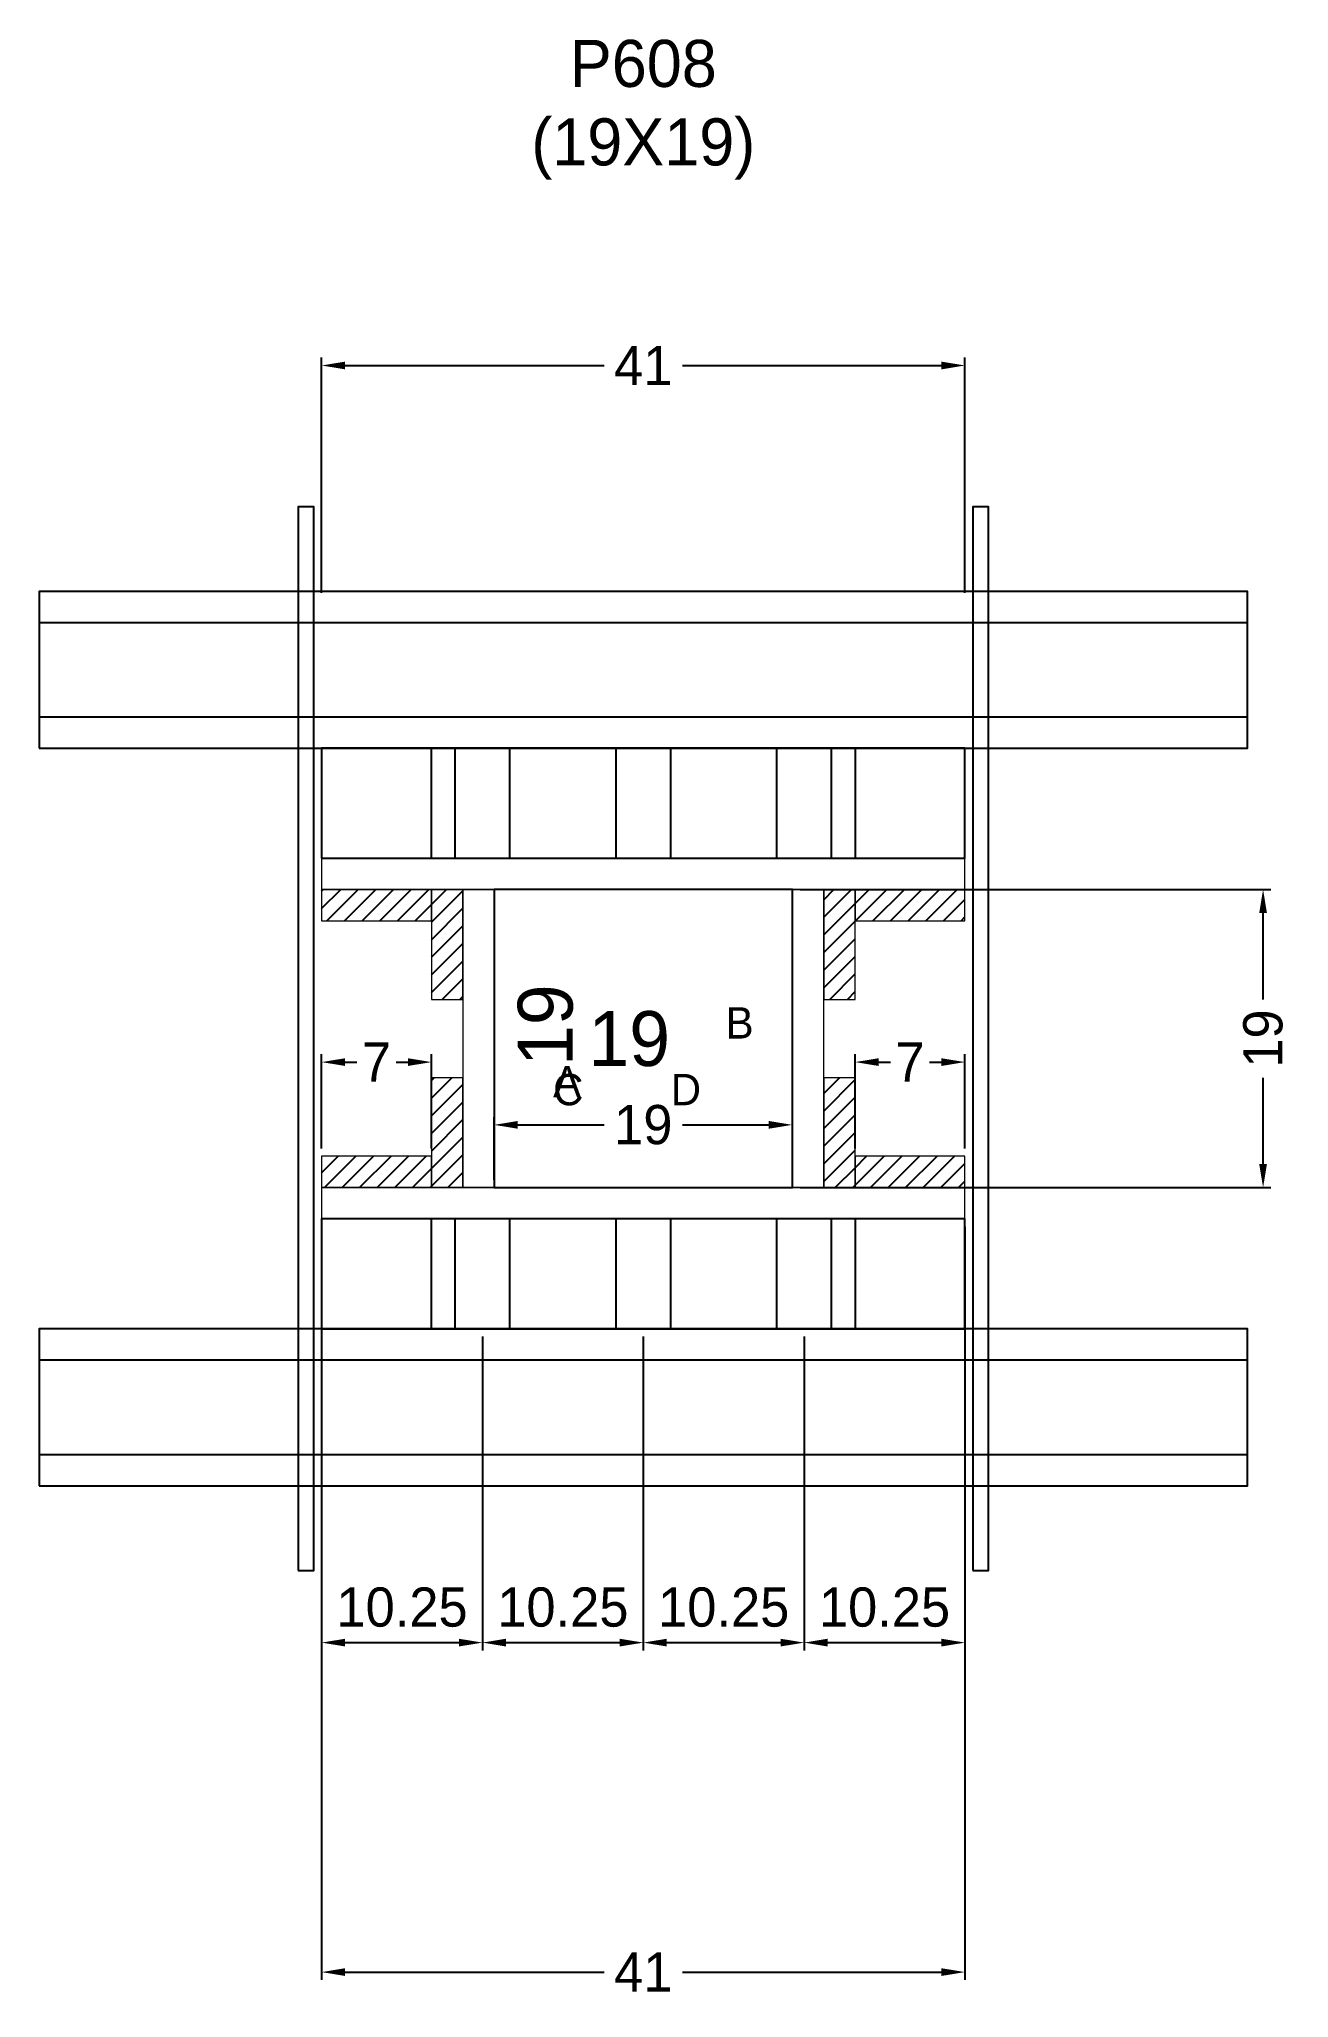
# Model space of a CAD drawing. Header units: centimetres. Extents: x -77 to 82, y 18 to 267.
import ezdxf

# ---------------------------------------------------------------- set-up
doc = ezdxf.new("R2010")
doc.units = ezdxf.units.CM
for name, color, linetype in [('CHAPA', 140, 'Continuous'), ('COTA', 241, 'Continuous'), ('Hachura', 251, 'Continuous'), ('Madeira', 30, 'Continuous'), ('NOMENCLATURA', 7, 'Continuous'), ('Painéis', 200, 'Continuous'), ('Perfil Metálico', 150, 'Continuous'), ('SARRAFO', 251, 'Continuous'), ('TEXTO_GERAL', 7, 'Continuous')]:
    doc.layers.add(name, color=color, linetype=linetype)
doc.dimstyles.new('cotax2', dxfattribs={"dimtxt": 2.5, "dimasz": 1.5, "dimexe": 0.5, "dimexo": 0.5, "dimgap": 0.5, "dimtad": 1, "dimcen": 2.5, "dimazin": 3, "dimtfac": 1, "dimtmove": 0, "dimatfit": 3})
pattern_1 = [(45, (0, 0), (-1.122532, 1.122532), [])]

# ---------------------------------------------------------------- blocks, each defined once
blk = doc.blocks.new('_CLOSEDFILLED')
at = {"color": 0, "linetype": 'BYBLOCK'}
blk.add_solid([(-1, 0.164), (0, 0), (-1, -0.164)], dxfattribs=at)
blk = doc.blocks.new('*D1')
for p, q in [((-41, 116), (-41, 20)), ((41, 116), (41, 20)), ((-38, 21), (-5, 21)), ((5, 21), (38, 21))]:
    blk.add_line(p, q)
at = {"layer": 'Defpoints'}
for p in [(-41, 117), (41, 117), (-41, 21)]:
    blk.add_point(p, dxfattribs=at)
at = {"layer": 'COTA', "xscale": 3, "yscale": 3, "rotation": 180}
blk.add_blockref('_CLOSEDFILLED', (-41, 21), dxfattribs=at)
at = {"layer": 'COTA', "xscale": 3, "yscale": 3}
blk.add_blockref('_CLOSEDFILLED', (41, 21), dxfattribs=at)
at = {"layer": 'COTA', "insert": (0, 21), "char_height": 5, "attachment_point": 5}
blk.add_mtext('41', dxfattribs=at)
blk = doc.blocks.new('*D2')
for p, q in [((-41, 102), (-41, 62)), ((-20.5, 102), (-20.5, 62)), ((-38, 63), (-23.5, 63))]:
    blk.add_line(p, q)
at = {"layer": 'Defpoints'}
for p in [(-41, 103), (-20.5, 103), (-41, 63)]:
    blk.add_point(p, dxfattribs=at)
at = {"layer": 'COTA', "xscale": 3, "yscale": 3, "rotation": 180}
blk.add_blockref('_CLOSEDFILLED', (-41, 63), dxfattribs=at)
at = {"layer": 'COTA', "xscale": 3, "yscale": 3}
blk.add_blockref('_CLOSEDFILLED', (-20.5, 63), dxfattribs=at)
at = {"layer": 'COTA', "insert": (-30.75, 67.5), "char_height": 5, "attachment_point": 5}
blk.add_mtext('10.25', dxfattribs=at)
blk = doc.blocks.new('*D3')
for p, q in [((-20.5, 102), (-20.5, 62)), ((0, 102), (0, 62)), ((-17.5, 63), (-3, 63))]:
    blk.add_line(p, q)
at = {"layer": 'Defpoints'}
for p in [(-20.5, 103), (0, 103), (-20.5, 63)]:
    blk.add_point(p, dxfattribs=at)
at = {"layer": 'COTA', "xscale": 3, "yscale": 3, "rotation": 180}
blk.add_blockref('_CLOSEDFILLED', (-20.5, 63), dxfattribs=at)
at = {"layer": 'COTA', "xscale": 3, "yscale": 3}
blk.add_blockref('_CLOSEDFILLED', (0, 63), dxfattribs=at)
at = {"layer": 'COTA', "insert": (-10.25, 67.5), "char_height": 5, "attachment_point": 5}
blk.add_mtext('10.25', dxfattribs=at)
blk = doc.blocks.new('*D4')
for p, q in [((0, 102), (0, 62)), ((20.5, 102), (20.5, 62)), ((3, 63), (17.5, 63))]:
    blk.add_line(p, q)
at = {"layer": 'Defpoints'}
for p in [(0, 103), (20.5, 103), (0, 63)]:
    blk.add_point(p, dxfattribs=at)
at = {"layer": 'COTA', "xscale": 3, "yscale": 3, "rotation": 180}
blk.add_blockref('_CLOSEDFILLED', (0, 63), dxfattribs=at)
at = {"layer": 'COTA', "xscale": 3, "yscale": 3}
blk.add_blockref('_CLOSEDFILLED', (20.5, 63), dxfattribs=at)
at = {"layer": 'COTA', "insert": (10.25, 67.5), "char_height": 5, "attachment_point": 5}
blk.add_mtext('10.25', dxfattribs=at)
blk = doc.blocks.new('*D5')
for p, q in [((20.5, 102), (20.5, 62)), ((41, 102), (41, 62)), ((23.5, 63), (38, 63))]:
    blk.add_line(p, q)
at = {"layer": 'Defpoints'}
for p in [(20.5, 103), (41, 103), (20.5, 63)]:
    blk.add_point(p, dxfattribs=at)
at = {"layer": 'COTA', "xscale": 3, "yscale": 3, "rotation": 180}
blk.add_blockref('_CLOSEDFILLED', (20.5, 63), dxfattribs=at)
at = {"layer": 'COTA', "xscale": 3, "yscale": 3}
blk.add_blockref('_CLOSEDFILLED', (41, 63), dxfattribs=at)
at = {"layer": 'COTA', "insert": (30.75, 67.5), "char_height": 5, "attachment_point": 5}
blk.add_mtext('10.25', dxfattribs=at)
blk = doc.blocks.new('*D6')
for p, q in [((-19, 122), (-19, 130)), ((19, 122), (19, 130)), ((-16, 129), (-5, 129)), ((5, 129), (16, 129))]:
    blk.add_line(p, q)
at = {"layer": 'Defpoints'}
for p in [(-19, 129), (-19, 121), (19, 121)]:
    blk.add_point(p, dxfattribs=at)
at = {"layer": 'COTA', "xscale": 3, "yscale": 3, "rotation": 180}
blk.add_blockref('_CLOSEDFILLED', (-19, 129), dxfattribs=at)
at = {"layer": 'COTA', "xscale": 3, "yscale": 3}
blk.add_blockref('_CLOSEDFILLED', (19, 129), dxfattribs=at)
at = {"layer": 'COTA', "insert": (0, 129), "char_height": 5, "attachment_point": 5}
blk.add_mtext('19', dxfattribs=at)
blk = doc.blocks.new('*D7')
for p, q in [((20, 159), (80, 159)), ((79, 145), (79, 156)), ((79, 124), (79, 135)), ((20, 121), (80, 121))]:
    blk.add_line(p, q)
at = {"layer": 'Defpoints'}
for p in [(19, 159), (19, 121), (79, 121)]:
    blk.add_point(p, dxfattribs=at)
at = {"layer": 'COTA', "xscale": 3, "yscale": 3}
for p, rotation in [((79, 159), 90), ((79, 121), -90.00000000000001)]:
    blk.add_blockref('_CLOSEDFILLED', p, dxfattribs=dict(at, rotation=rotation))
at = {"layer": 'COTA', "insert": (79, 140), "char_height": 5, "attachment_point": 5, "rotation": 90}
blk.add_mtext('19', dxfattribs=at)
blk = doc.blocks.new('*D8')
for p, q in [((-41, 126), (-41, 138)), ((-27, 126), (-27, 138)), ((-38, 137), (-36.5, 137)), ((-31.5, 137), (-30, 137))]:
    blk.add_line(p, q)
at = {"layer": 'Defpoints'}
for p in [(-41, 137), (-41, 125), (-27, 125)]:
    blk.add_point(p, dxfattribs=at)
at = {"layer": 'COTA', "xscale": 3, "yscale": 3, "rotation": 180}
blk.add_blockref('_CLOSEDFILLED', (-41, 137), dxfattribs=at)
at = {"layer": 'COTA', "xscale": 3, "yscale": 3}
blk.add_blockref('_CLOSEDFILLED', (-27, 137), dxfattribs=at)
at = {"layer": 'COTA', "insert": (-34, 137), "char_height": 5, "attachment_point": 5}
blk.add_mtext('7', dxfattribs=at)
blk = doc.blocks.new('*D9')
for p, q in [((27, 126), (27, 138)), ((41, 126), (41, 138)), ((30, 137), (31.5, 137)), ((36.5, 137), (38, 137))]:
    blk.add_line(p, q)
at = {"layer": 'Defpoints'}
for p in [(27, 137), (27, 125), (41, 125)]:
    blk.add_point(p, dxfattribs=at)
at = {"layer": 'COTA', "xscale": 3, "yscale": 3, "rotation": 180}
blk.add_blockref('_CLOSEDFILLED', (27, 137), dxfattribs=at)
at = {"layer": 'COTA', "xscale": 3, "yscale": 3}
blk.add_blockref('_CLOSEDFILLED', (41, 137), dxfattribs=at)
at = {"layer": 'COTA', "insert": (34, 137), "char_height": 5, "attachment_point": 5}
blk.add_mtext('7', dxfattribs=at)
blk = doc.blocks.new('*D10')
for p, q in [((-41, 196.8), (-41, 226.8)), ((-38, 225.8), (-5, 225.8)), ((5, 225.8), (38, 225.8)), ((41, 196.8), (41, 226.8))]:
    blk.add_line(p, q)
at = {"layer": 'Defpoints'}
for p in [(-41, 225.8), (-41, 195.8), (41, 195.8)]:
    blk.add_point(p, dxfattribs=at)
at = {"layer": 'COTA', "xscale": 3, "yscale": 3, "rotation": 180}
blk.add_blockref('_CLOSEDFILLED', (-41, 225.8), dxfattribs=at)
at = {"layer": 'COTA', "xscale": 3, "yscale": 3}
blk.add_blockref('_CLOSEDFILLED', (41, 225.8), dxfattribs=at)
at = {"layer": 'COTA', "insert": (0, 225.8), "char_height": 5, "attachment_point": 5}
blk.add_mtext('41', dxfattribs=at)

msp = doc.modelspace()

# ---------------------------------------------------------------- hatches: boundary and pattern name
at = {"layer": 'Hachura'}
h = msp.add_hatch(dxfattribs=at)
h.set_pattern_fill('ANSI31')
h.set_pattern_definition(pattern_1)
h.paths.add_polyline_path([(-41, 155), (-27, 155), (-27, 159), (-41, 159)])
h = msp.add_hatch(dxfattribs=at)
h.set_pattern_fill('ANSI31')
h.set_pattern_definition(pattern_1)
h.paths.add_polyline_path([(-27, 145), (-23, 145), (-23, 159), (-27, 159)])
h = msp.add_hatch(dxfattribs=at)
h.set_pattern_fill('ANSI31')
h.set_pattern_definition(pattern_1)
h.paths.add_polyline_path([(23, 145), (27, 145), (27, 159), (23, 159)])
h = msp.add_hatch(dxfattribs=at)
h.set_pattern_fill('ANSI31')
h.set_pattern_definition(pattern_1)
h.paths.add_polyline_path([(27, 155), (41, 155), (41, 159), (27, 159)])
h = msp.add_hatch(dxfattribs=at)
h.set_pattern_fill('ANSI31')
h.set_pattern_definition(pattern_1)
h.paths.add_polyline_path([(-27, 121), (-23, 121), (-23, 135), (-27, 135)])
h = msp.add_hatch(dxfattribs=at)
h.set_pattern_fill('ANSI31')
h.set_pattern_definition(pattern_1)
h.paths.add_polyline_path([(23, 121), (27, 121), (27, 135), (23, 135)])
h = msp.add_hatch(dxfattribs=at)
h.set_pattern_fill('ANSI31')
h.set_pattern_definition(pattern_1)
h.paths.add_polyline_path([(-41, 121), (-27, 121), (-27, 125), (-41, 125)])
h = msp.add_hatch(dxfattribs=at)
h.set_pattern_fill('ANSI31')
h.set_pattern_definition(pattern_1)
h.paths.add_polyline_path([(27, 121), (41, 121), (41, 125), (27, 125)])

# ---------------------------------------------------------------- linework, layer by layer
at = {"layer": 'CHAPA', "lineweight": 18}
for points in [[(-41, 159), (41, 159), (41, 163), (-41, 163)], [(-41, 159), (41, 159), (41, 163), (-41, 163)], [(-23, 121), (-19, 121), (-19, 159), (-23, 159)], [(-23, 121), (-19, 121), (-19, 159), (-23, 159)], [(19, 121), (23, 121), (23, 159), (19, 159)], [(19, 121), (23, 121), (23, 159), (19, 159)], [(-41, 117), (41, 117), (41, 121), (-41, 121)], [(-41, 117), (41, 117), (41, 121), (-41, 121)]]:
    msp.add_lwpolyline(points, close=True, dxfattribs=at)
at = {"layer": 'Hachura'}
for points in [[(-44, 72.2), (-42, 72.2), (-42, 207.8), (-44, 207.8)], [(42, 72.2), (44, 72.2), (44, 207.8), (42, 207.8)]]:
    msp.add_lwpolyline(points, close=True, dxfattribs=at)
at = {"layer": 'Madeira', "color": 126}
for points in [[(-41, 163), (41, 163), (41, 177), (-41, 177)], [(-41, 163), (-27, 163), (-27, 177), (-41, 177)], [(-24, 163), (-17, 163), (-17, 177), (-24, 177)], [(-3.5, 163), (3.5, 163), (3.5, 177), (-3.5, 177)], [(17, 163), (24, 163), (24, 177), (17, 177)], [(27, 163), (41, 163), (41, 177), (27, 177)], [(-41, 103), (41, 103), (41, 117), (-41, 117)], [(-41, 103), (-27, 103), (-27, 117), (-41, 117)], [(-24, 103), (-17, 103), (-17, 117), (-24, 117)], [(-3.5, 103), (3.5, 103), (3.5, 117), (-3.5, 117)], [(17, 103), (24, 103), (24, 117), (17, 117)], [(27, 103), (41, 103), (41, 117), (27, 117)]]:
    msp.add_lwpolyline(points, close=True, dxfattribs=at)
at = {"layer": 'Painéis'}
msp.add_lwpolyline([(-19, 121), (19, 121), (19, 159), (-19, 159)], close=True, dxfattribs=at)
at = {"layer": 'Perfil Metálico', "color": 224}
for points in [[(-77, 177), (77, 177), (77, 197), (-77, 197)], [(-77, 181), (77, 181), (77, 193), (-77, 193)], [(-77, 83), (77, 83), (77, 103), (-77, 103)], [(-77, 87), (77, 87), (77, 99), (-77, 99)]]:
    msp.add_lwpolyline(points, close=True, dxfattribs=at)
at = {"layer": 'SARRAFO', "color": 251, "lineweight": 13}
for points in [[(-41, 155), (-27, 155), (-27, 159), (-41, 159)], [(-27, 145), (-23, 145), (-23, 159), (-27, 159)], [(23, 145), (27, 145), (27, 159), (23, 159)], [(27, 155), (41, 155), (41, 159), (27, 159)], [(-27, 121), (-23, 121), (-23, 135), (-27, 135)], [(23, 121), (27, 121), (27, 135), (23, 135)], [(-41, 121), (-27, 121), (-27, 125), (-41, 125)], [(27, 121), (41, 121), (41, 125), (27, 125)]]:
    msp.add_lwpolyline(points, close=True, dxfattribs=at)

# ---------------------------------------------------------------- texts
at = {"layer": 'COTA'}
msp.add_text('19', height=7, rotation=90, dxfattribs=at).set_placement((-9, 136.5))
msp.add_text('19', height=7, dxfattribs=at).set_placement((-7, 136.5))
at = {"layer": 'NOMENCLATURA', "insert": (0, 249.5), "char_height": 6, "attachment_point": 8}
msp.add_mtext('P608\\P(19X19)', dxfattribs=at)
at = {"layer": 'TEXTO_GERAL'}
for s, p in [('B', (10.5, 140)), ('A', (-11.5, 132.5)), ('C', (-11.5, 131.5)), ('D', (3.5, 131.5))]:
    msp.add_text(s, height=4, dxfattribs=at).set_placement(p)

# ---------------------------------------------------------------- dimensions: what is measured, and where the dimension line sits
at = {"layer": 'COTA'}
for base, p1, p2, picture, middle in [((-41, 225.8), (-41, 195.8), (41, 195.8), '*D10', (0, 225.8)), ((-41, 137), (-41, 125), (-27, 125), '*D8', (-34, 137)), ((27, 137), (27, 125), (41, 125), '*D9', (34, 137)), ((-19, 129), (-19, 121), (19, 121), '*D6', (0, 129)), ((-41, 21), (-41, 117), (41, 117), '*D1', (0, 21))]:
    dim = msp.add_linear_dim(base=base, p1=p1, p2=p2, dimstyle='cotax2', dxfattribs=at)
    dim.commit()
    dim.dimension.update_dxf_attribs({"geometry": picture, "text_midpoint": middle})
dim = msp.add_linear_dim(base=(79, 121), p1=(19, 121), p2=(19, 159), angle=90, dimstyle='cotax2', dxfattribs=at)
dim.commit()
dim.dimension.update_dxf_attribs({"geometry": '*D7', "text_midpoint": (79, 140)})
for base, p1, p2, picture, middle in [((-41, 63), (-41, 103), (-20.5, 103), '*D2', (-30.75, 67.5)), ((-20.5, 63), (-20.5, 103), (0, 103), '*D3', (-10.25, 67.5)), ((0, 63), (0, 103), (20.5, 103), '*D4', (10.25, 67.5)), ((20.5, 63), (20.5, 103), (41, 103), '*D5', (30.75, 67.5))]:
    dim = msp.add_linear_dim(base=base, p1=p1, p2=p2, text='10.25', dimstyle='cotax2', dxfattribs=at)
    dim.commit()
    dim.dimension.update_dxf_attribs({"geometry": picture, "text_midpoint": middle})

doc.saveas('drawing.dxf')
